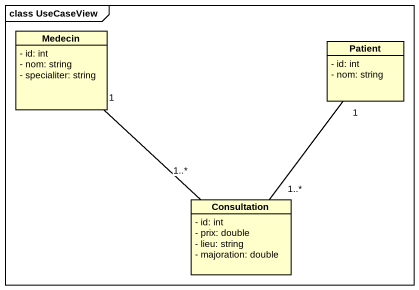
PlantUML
@startuml
mainframe class UseCaseView
hide circle
hide empty members
skinparam classAttributeIconSize 0
class Medecin {
  - id: int
  - nom: string
  - specialiter: string
}
class Patient {
  - id: int
  - nom: string
}
class Consultation {
  - id: int
  - prix: double
  - lieu: string
  - majoration: double
}
Medecin "1" -- "1..*" Consultation
Consultation "1..*" -up- "1" Patient
@enduml
